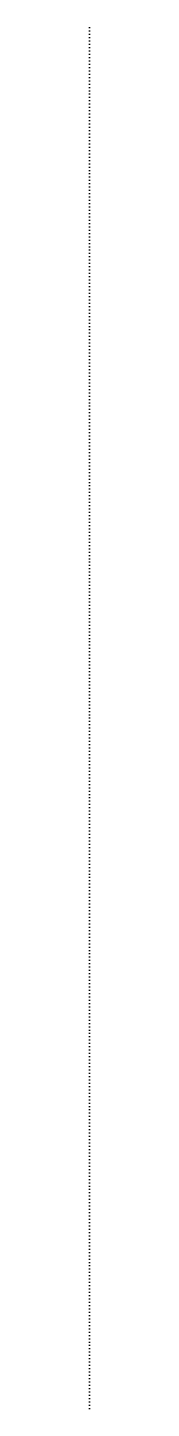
# Model space of a CAD drawing. Header units: centimetres. Extents: x -13000 to 4269, y -426 to 3330.
# Drawn here: x -12000 to -11999, y 832 to 1664 of the extents above; entities that cross this region are included whole.
import ezdxf

# ---------------------------------------------------------------- set-up
doc = ezdxf.new("R2010")
doc.units = ezdxf.units.CM
doc.layers.add('Hachura', color=251, linetype='Continuous')
doc.layers.add('Painéis', color=200, linetype='Continuous')

msp = doc.modelspace()

# ---------------------------------------------------------------- linework, layer by layer
at = {"layer": 'Hachura'}
for p, q in [((-12000, 1664), (-11999, 1664)), ((-12000, 1662), (-11999, 1662)), ((-12000, 1660), (-11999, 1660)), ((-12000, 1658), (-11999, 1658)), ((-12000, 1656), (-11999, 1656)), ((-12000, 1654), (-11999, 1654)), ((-12000, 1652), (-11999, 1652)), ((-12000, 1650), (-11999, 1650)), ((-12000, 1648), (-11999, 1648)), ((-12000, 1646), (-11999, 1646)), ((-12000, 1644), (-11999, 1644)), ((-12000, 1642), (-11999, 1642)), ((-12000, 1640), (-11999, 1640)), ((-12000, 1638), (-11999, 1638)), ((-12000, 1636), (-11999, 1636)), ((-12000, 1634), (-11999, 1634)), ((-12000, 1632), (-11999, 1632)), ((-12000, 1630), (-11999, 1630)), ((-12000, 1628), (-11999, 1628)), ((-12000, 1626), (-11999, 1626)), ((-12000, 1624), (-11999, 1624)), ((-12000, 1622), (-11999, 1622)), ((-12000, 1620), (-11999, 1620)), ((-12000, 1618), (-11999, 1618)), ((-12000, 1616), (-11999, 1616)), ((-12000, 1614), (-11999, 1614)), ((-12000, 1612), (-11999, 1612)), ((-12000, 1610), (-11999, 1610)), ((-12000, 1608), (-11999, 1608)), ((-12000, 1606), (-11999, 1606)), ((-12000, 1604), (-11999, 1604)), ((-12000, 1602), (-11999, 1602)), ((-12000, 1600), (-11999, 1600)), ((-12000, 1598), (-11999, 1598)), ((-12000, 1596), (-11999, 1596)), ((-12000, 1594), (-11999, 1594)), ((-12000, 1592), (-11999, 1592)), ((-12000, 1590), (-11999, 1590)), ((-12000, 1588), (-11999, 1588)), ((-12000, 1586), (-11999, 1586)), ((-12000, 1584), (-11999, 1584)), ((-12000, 1582), (-11999, 1582)), ((-12000, 1580), (-11999, 1580)), ((-12000, 1578), (-11999, 1578)), ((-12000, 1576), (-11999, 1576)), ((-12000, 1574), (-11999, 1574)), ((-12000, 1572), (-11999, 1572)), ((-12000, 1570), (-11999, 1570)), ((-12000, 1568), (-11999, 1568)), ((-12000, 1566), (-11999, 1566)), ((-12000, 1564), (-11999, 1564)), ((-12000, 1562), (-11999, 1562)), ((-12000, 1560), (-11999, 1560)), ((-12000, 1558), (-11999, 1558)), ((-12000, 1556), (-11999, 1556)), ((-12000, 1554), (-11999, 1554)), ((-12000, 1552), (-11999, 1552)), ((-12000, 1550), (-11999, 1550)), ((-12000, 1548), (-11999, 1548)), ((-12000, 1546), (-11999, 1546)), ((-12000, 1544), (-11999, 1544)), ((-12000, 1542), (-11999, 1542)), ((-12000, 1540), (-11999, 1540)), ((-12000, 1538), (-11999, 1538)), ((-12000, 1536), (-11999, 1536)), ((-12000, 1534), (-11999, 1534)), ((-12000, 1532), (-11999, 1532)), ((-12000, 1530), (-11999, 1530)), ((-12000, 1528), (-11999, 1528)), ((-12000, 1526), (-11999, 1526)), ((-12000, 1524), (-11999, 1524)), ((-12000, 1522), (-11999, 1522)), ((-12000, 1520), (-11999, 1520)), ((-12000, 1518), (-11999, 1518)), ((-12000, 1516), (-11999, 1516)), ((-12000, 1514), (-11999, 1514)), ((-12000, 1512), (-11999, 1512)), ((-12000, 1510), (-11999, 1510)), ((-12000, 1508), (-11999, 1508)), ((-12000, 1506), (-11999, 1506)), ((-12000, 1504), (-11999, 1504)), ((-12000, 1502), (-11999, 1502)), ((-12000, 1500), (-11999, 1500)), ((-12000, 1498), (-11999, 1498)), ((-12000, 1496), (-11999, 1496)), ((-12000, 1494), (-11999, 1494)), ((-12000, 1492), (-11999, 1492)), ((-12000, 1490), (-11999, 1490)), ((-12000, 1488), (-11999, 1488)), ((-12000, 1486), (-11999, 1486)), ((-12000, 1484), (-11999, 1484)), ((-12000, 1482), (-11999, 1482)), ((-12000, 1480), (-11999, 1480)), ((-12000, 1478), (-11999, 1478)), ((-12000, 1476), (-11999, 1476)), ((-12000, 1474), (-11999, 1474)), ((-12000, 1472), (-11999, 1472)), ((-12000, 1470), (-11999, 1470)), ((-12000, 1468), (-11999, 1468)), ((-12000, 1466), (-11999, 1466)), ((-12000, 1464), (-11999, 1464)), ((-12000, 1462), (-11999, 1462)), ((-12000, 1460), (-11999, 1460)), ((-12000, 1458), (-11999, 1458)), ((-12000, 1456), (-11999, 1456)), ((-12000, 1454), (-11999, 1454)), ((-12000, 1452), (-11999, 1452)), ((-12000, 1450), (-11999, 1450)), ((-12000, 1448), (-11999, 1448)), ((-12000, 1446), (-11999, 1446)), ((-12000, 1444), (-11999, 1444)), ((-12000, 1442), (-11999, 1442)), ((-12000, 1440), (-11999, 1440)), ((-12000, 1438), (-11999, 1438)), ((-12000, 1436), (-11999, 1436)), ((-12000, 1434), (-11999, 1434)), ((-12000, 1432), (-11999, 1432)), ((-12000, 1430), (-11999, 1430)), ((-12000, 1428), (-11999, 1428)), ((-12000, 1426), (-11999, 1426)), ((-12000, 1424), (-11999, 1424)), ((-12000, 1422), (-11999, 1422)), ((-12000, 1420), (-11999, 1420)), ((-12000, 1418), (-11999, 1418)), ((-12000, 1416), (-11999, 1416)), ((-12000, 1414), (-11999, 1414)), ((-12000, 1412), (-11999, 1412)), ((-12000, 1410), (-11999, 1410)), ((-12000, 1408), (-11999, 1408)), ((-12000, 1406), (-11999, 1406)), ((-12000, 1404), (-11999, 1404)), ((-12000, 1402), (-11999, 1402)), ((-12000, 1400), (-11999, 1400)), ((-12000, 1398), (-11999, 1398)), ((-12000, 1396), (-11999, 1396)), ((-12000, 1394), (-11999, 1394)), ((-12000, 1392), (-11999, 1392)), ((-12000, 1390), (-11999, 1390)), ((-12000, 1388), (-11999, 1388)), ((-12000, 1386), (-11999, 1386)), ((-12000, 1384), (-11999, 1384)), ((-12000, 1382), (-11999, 1382)), ((-12000, 1380), (-11999, 1380)), ((-12000, 1378), (-11999, 1378)), ((-12000, 1376), (-11999, 1376)), ((-12000, 1374), (-11999, 1374)), ((-12000, 1372), (-11999, 1372)), ((-12000, 1370), (-11999, 1370)), ((-12000, 1368), (-11999, 1368)), ((-12000, 1366), (-11999, 1366)), ((-12000, 1364), (-11999, 1364)), ((-12000, 1362), (-11999, 1362)), ((-12000, 1360), (-11999, 1360)), ((-12000, 1358), (-11999, 1358)), ((-12000, 1356), (-11999, 1356)), ((-12000, 1354), (-11999, 1354)), ((-12000, 1352), (-11999, 1352)), ((-12000, 1350), (-11999, 1350)), ((-12000, 1348), (-11999, 1348)), ((-12000, 1346), (-11999, 1346)), ((-12000, 1344), (-11999, 1344)), ((-12000, 1342), (-11999, 1342)), ((-12000, 1340), (-11999, 1340)), ((-12000, 1338), (-11999, 1338)), ((-12000, 1336), (-11999, 1336)), ((-12000, 1334), (-11999, 1334)), ((-12000, 1332), (-11999, 1332)), ((-12000, 1330), (-11999, 1330)), ((-12000, 1328), (-11999, 1328)), ((-12000, 1326), (-11999, 1326)), ((-12000, 1324), (-11999, 1324)), ((-12000, 1322), (-11999, 1322)), ((-12000, 1320), (-11999, 1320)), ((-12000, 1318), (-11999, 1318)), ((-12000, 1316), (-11999, 1316)), ((-12000, 1314), (-11999, 1314)), ((-12000, 1312), (-11999, 1312)), ((-12000, 1310), (-11999, 1310)), ((-12000, 1308), (-11999, 1308)), ((-12000, 1306), (-11999, 1306)), ((-12000, 1304), (-11999, 1304)), ((-12000, 1302), (-11999, 1302)), ((-12000, 1300), (-11999, 1300)), ((-12000, 1298), (-11999, 1298)), ((-12000, 1296), (-11999, 1296)), ((-12000, 1294), (-11999, 1294)), ((-12000, 1292), (-11999, 1292)), ((-12000, 1290), (-11999, 1290)), ((-12000, 1288), (-11999, 1288)), ((-12000, 1286), (-11999, 1286)), ((-12000, 1284), (-11999, 1284)), ((-12000, 1282), (-11999, 1282)), ((-12000, 1280), (-11999, 1280)), ((-12000, 1278), (-11999, 1278)), ((-12000, 1276), (-11999, 1276)), ((-12000, 1274), (-11999, 1274)), ((-12000, 1272), (-11999, 1272)), ((-12000, 1270), (-11999, 1270)), ((-12000, 1268), (-11999, 1268)), ((-12000, 1266), (-11999, 1266)), ((-12000, 1264), (-11999, 1264)), ((-12000, 1262), (-11999, 1262)), ((-12000, 1260), (-11999, 1260)), ((-12000, 1258), (-11999, 1258)), ((-12000, 1256), (-11999, 1256)), ((-12000, 1254), (-11999, 1254)), ((-12000, 1252), (-11999, 1252)), ((-12000, 1250), (-11999, 1250)), ((-12000, 1248), (-11999, 1248)), ((-12000, 1246), (-11999, 1246)), ((-12000, 1244), (-11999, 1244)), ((-12000, 1242), (-11999, 1242)), ((-12000, 1240), (-11999, 1240)), ((-12000, 1238), (-11999, 1238)), ((-12000, 1236), (-11999, 1236)), ((-12000, 1234), (-11999, 1234)), ((-12000, 1232), (-11999, 1232)), ((-12000, 1230), (-11999, 1230)), ((-12000, 1228), (-11999, 1228)), ((-12000, 1226), (-11999, 1226)), ((-12000, 1224), (-11999, 1224)), ((-12000, 1222), (-11999, 1222)), ((-12000, 1220), (-11999, 1220)), ((-12000, 1218), (-11999, 1218)), ((-12000, 1216), (-11999, 1216)), ((-12000, 1214), (-11999, 1214)), ((-12000, 1212), (-11999, 1212)), ((-12000, 1210), (-11999, 1210)), ((-12000, 1208), (-11999, 1208)), ((-12000, 1206), (-11999, 1206)), ((-12000, 1204), (-11999, 1204)), ((-12000, 1202), (-11999, 1202)), ((-12000, 1200), (-11999, 1200)), ((-12000, 1198), (-11999, 1198)), ((-12000, 1196), (-11999, 1196)), ((-12000, 1194), (-11999, 1194)), ((-12000, 1192), (-11999, 1192)), ((-12000, 1190), (-11999, 1190)), ((-12000, 1188), (-11999, 1188)), ((-12000, 1186), (-11999, 1186)), ((-12000, 1184), (-11999, 1184)), ((-12000, 1182), (-11999, 1182)), ((-12000, 1180), (-11999, 1180)), ((-12000, 1178), (-11999, 1178)), ((-12000, 1176), (-11999, 1176)), ((-12000, 1174), (-11999, 1174)), ((-12000, 1172), (-11999, 1172)), ((-12000, 1170), (-11999, 1170)), ((-12000, 1168), (-11999, 1168)), ((-12000, 1166), (-11999, 1166)), ((-12000, 1164), (-11999, 1164)), ((-12000, 1162), (-11999, 1162)), ((-12000, 1160), (-11999, 1160)), ((-12000, 1158), (-11999, 1158)), ((-12000, 1156), (-11999, 1156)), ((-12000, 1154), (-11999, 1154)), ((-12000, 1152), (-11999, 1152)), ((-12000, 1150), (-11999, 1150)), ((-12000, 1148), (-11999, 1148)), ((-12000, 1146), (-11999, 1146)), ((-12000, 1144), (-11999, 1144)), ((-12000, 1142), (-11999, 1142)), ((-12000, 1140), (-11999, 1140)), ((-12000, 1138), (-11999, 1138)), ((-12000, 1136), (-11999, 1136)), ((-12000, 1134), (-11999, 1134)), ((-12000, 1132), (-11999, 1132)), ((-12000, 1130), (-11999, 1130)), ((-12000, 1128), (-11999, 1128)), ((-12000, 1126), (-11999, 1126)), ((-12000, 1124), (-11999, 1124)), ((-12000, 1122), (-11999, 1122)), ((-12000, 1120), (-11999, 1120)), ((-12000, 1118), (-11999, 1118)), ((-12000, 1116), (-11999, 1116)), ((-12000, 1114), (-11999, 1114)), ((-12000, 1112), (-11999, 1112)), ((-12000, 1110), (-11999, 1110)), ((-12000, 1108), (-11999, 1108)), ((-12000, 1106), (-11999, 1106)), ((-12000, 1104), (-11999, 1104)), ((-12000, 1102), (-11999, 1102)), ((-12000, 1100), (-11999, 1100)), ((-12000, 1098), (-11999, 1098)), ((-12000, 1096), (-11999, 1096)), ((-12000, 1094), (-11999, 1094)), ((-12000, 1092), (-11999, 1092)), ((-12000, 1090), (-11999, 1090)), ((-12000, 1088), (-11999, 1088)), ((-12000, 1086), (-11999, 1086)), ((-12000, 1084), (-11999, 1084)), ((-12000, 1082), (-11999, 1082)), ((-12000, 1080), (-11999, 1080)), ((-12000, 1078), (-11999, 1078)), ((-12000, 1076), (-11999, 1076)), ((-12000, 1074), (-11999, 1074)), ((-12000, 1072), (-11999, 1072)), ((-12000, 1070), (-11999, 1070)), ((-12000, 1068), (-11999, 1068)), ((-12000, 1066), (-11999, 1066)), ((-12000, 1064), (-11999, 1064)), ((-12000, 1062), (-11999, 1062)), ((-12000, 1060), (-11999, 1060)), ((-12000, 1058), (-11999, 1058)), ((-12000, 1056), (-11999, 1056)), ((-12000, 1054), (-11999, 1054)), ((-12000, 1052), (-11999, 1052)), ((-12000, 1050), (-11999, 1050)), ((-12000, 1048), (-11999, 1048)), ((-12000, 1046), (-11999, 1046)), ((-12000, 1044), (-11999, 1044)), ((-12000, 1042), (-11999, 1042)), ((-12000, 1040), (-11999, 1040)), ((-12000, 1038), (-11999, 1038)), ((-12000, 1036), (-11999, 1036)), ((-12000, 1034), (-11999, 1034)), ((-12000, 1032), (-11999, 1032)), ((-12000, 1030), (-11999, 1030)), ((-12000, 1028), (-11999, 1028)), ((-12000, 1026), (-11999, 1026)), ((-12000, 1024), (-11999, 1024)), ((-12000, 1022), (-11999, 1022)), ((-12000, 1020), (-11999, 1020)), ((-12000, 1018), (-11999, 1018)), ((-12000, 1016), (-11999, 1016)), ((-12000, 1014), (-11999, 1014)), ((-12000, 1012), (-11999, 1012)), ((-12000, 1010), (-11999, 1010)), ((-12000, 1008), (-11999, 1008)), ((-12000, 1006), (-11999, 1006)), ((-12000, 1004), (-11999, 1004)), ((-12000, 1002), (-11999, 1002)), ((-12000, 1000), (-11999, 1000)), ((-12000, 998), (-11999, 998)), ((-12000, 996), (-11999, 996)), ((-12000, 994), (-11999, 994)), ((-12000, 992), (-11999, 992)), ((-12000, 990), (-11999, 990)), ((-12000, 988), (-11999, 988)), ((-12000, 986), (-11999, 986)), ((-12000, 984), (-11999, 984)), ((-12000, 982), (-11999, 982)), ((-12000, 980), (-11999, 980)), ((-12000, 978), (-11999, 978)), ((-12000, 976), (-11999, 976)), ((-12000, 974), (-11999, 974)), ((-12000, 972), (-11999, 972)), ((-12000, 970), (-11999, 970)), ((-12000, 968), (-11999, 968)), ((-12000, 966), (-11999, 966)), ((-12000, 964), (-11999, 964)), ((-12000, 962), (-11999, 962)), ((-12000, 960), (-11999, 960)), ((-12000, 958), (-11999, 958)), ((-12000, 956), (-11999, 956)), ((-12000, 954), (-11999, 954)), ((-12000, 952), (-11999, 952)), ((-12000, 950), (-11999, 950)), ((-12000, 948), (-11999, 948)), ((-12000, 946), (-11999, 946)), ((-12000, 944), (-11999, 944)), ((-12000, 942), (-11999, 942)), ((-12000, 940), (-11999, 940)), ((-12000, 938), (-11999, 938)), ((-12000, 936), (-11999, 936)), ((-12000, 934), (-11999, 934)), ((-12000, 932), (-11999, 932)), ((-12000, 930), (-11999, 930)), ((-12000, 928), (-11999, 928)), ((-12000, 926), (-11999, 926)), ((-12000, 924), (-11999, 924)), ((-12000, 922), (-11999, 922)), ((-12000, 920), (-11999, 920)), ((-12000, 918), (-11999, 918)), ((-12000, 916), (-11999, 916)), ((-12000, 914), (-11999, 914)), ((-12000, 912), (-11999, 912)), ((-12000, 910), (-11999, 910)), ((-12000, 908), (-11999, 908)), ((-12000, 906), (-11999, 906)), ((-12000, 904), (-11999, 904)), ((-12000, 902), (-11999, 902)), ((-12000, 900), (-11999, 900)), ((-12000, 898), (-11999, 898)), ((-12000, 896), (-11999, 896)), ((-12000, 894), (-11999, 894)), ((-12000, 892), (-11999, 892)), ((-12000, 890), (-11999, 890)), ((-12000, 888), (-11999, 888)), ((-12000, 886), (-11999, 886)), ((-12000, 884), (-11999, 884)), ((-12000, 882), (-11999, 882)), ((-12000, 880), (-11999, 880)), ((-12000, 878), (-11999, 878)), ((-12000, 876), (-11999, 876)), ((-12000, 874), (-11999, 874)), ((-12000, 872), (-11999, 872)), ((-12000, 870), (-11999, 870)), ((-12000, 868), (-11999, 868)), ((-12000, 866), (-11999, 866)), ((-12000, 864), (-11999, 864)), ((-12000, 862), (-11999, 862)), ((-12000, 860), (-11999, 860)), ((-12000, 858), (-11999, 858)), ((-12000, 856), (-11999, 856)), ((-12000, 854), (-11999, 854)), ((-12000, 852), (-11999, 852)), ((-12000, 850), (-11999, 850)), ((-12000, 848), (-11999, 848)), ((-12000, 846), (-11999, 846)), ((-12000, 844), (-11999, 844)), ((-12000, 842), (-11999, 842)), ((-12000, 840), (-11999, 840)), ((-12000, 838), (-11999, 838)), ((-12000, 836), (-11999, 836)), ((-12000, 834), (-11999, 834)), ((-12000, 832), (-11999, 832))]:
    msp.add_line(p, q, dxfattribs=at)
at = {"layer": 'Painéis'}
for p, q in [((-12000, 1664), (-11999, 1664)), ((-12000, 1662), (-11999, 1662)), ((-12000, 1660), (-11999, 1660)), ((-12000, 1658), (-11999, 1658)), ((-12000, 1656), (-11999, 1656)), ((-12000, 1654), (-11999, 1654)), ((-12000, 1652), (-11999, 1652)), ((-12000, 1650), (-11999, 1650)), ((-12000, 1648), (-11999, 1648)), ((-12000, 1646), (-11999, 1646)), ((-12000, 1644), (-11999, 1644)), ((-12000, 1642), (-11999, 1642)), ((-12000, 1640), (-11999, 1640)), ((-12000, 1638), (-11999, 1638)), ((-12000, 1636), (-11999, 1636)), ((-12000, 1634), (-11999, 1634)), ((-12000, 1632), (-11999, 1632)), ((-12000, 1630), (-11999, 1630)), ((-12000, 1628), (-11999, 1628)), ((-12000, 1626), (-11999, 1626)), ((-12000, 1624), (-11999, 1624)), ((-12000, 1622), (-11999, 1622)), ((-12000, 1620), (-11999, 1620)), ((-12000, 1618), (-11999, 1618)), ((-12000, 1616), (-11999, 1616)), ((-12000, 1614), (-11999, 1614)), ((-12000, 1612), (-11999, 1612)), ((-12000, 1610), (-11999, 1610)), ((-12000, 1608), (-11999, 1608)), ((-12000, 1606), (-11999, 1606)), ((-12000, 1604), (-11999, 1604)), ((-12000, 1602), (-11999, 1602)), ((-12000, 1600), (-11999, 1600)), ((-12000, 1598), (-11999, 1598)), ((-12000, 1596), (-11999, 1596)), ((-12000, 1594), (-11999, 1594)), ((-12000, 1592), (-11999, 1592)), ((-12000, 1590), (-11999, 1590)), ((-12000, 1588), (-11999, 1588)), ((-12000, 1586), (-11999, 1586)), ((-12000, 1584), (-11999, 1584)), ((-12000, 1582), (-11999, 1582)), ((-12000, 1580), (-11999, 1580)), ((-12000, 1578), (-11999, 1578)), ((-12000, 1576), (-11999, 1576)), ((-12000, 1574), (-11999, 1574)), ((-12000, 1572), (-11999, 1572)), ((-12000, 1570), (-11999, 1570)), ((-12000, 1568), (-11999, 1568)), ((-12000, 1566), (-11999, 1566)), ((-12000, 1564), (-11999, 1564)), ((-12000, 1562), (-11999, 1562)), ((-12000, 1560), (-11999, 1560)), ((-12000, 1558), (-11999, 1558)), ((-12000, 1556), (-11999, 1556)), ((-12000, 1554), (-11999, 1554)), ((-12000, 1552), (-11999, 1552)), ((-12000, 1550), (-11999, 1550)), ((-12000, 1548), (-11999, 1548)), ((-12000, 1546), (-11999, 1546)), ((-12000, 1544), (-11999, 1544)), ((-12000, 1542), (-11999, 1542)), ((-12000, 1540), (-11999, 1540)), ((-12000, 1538), (-11999, 1538)), ((-12000, 1536), (-11999, 1536)), ((-12000, 1534), (-11999, 1534)), ((-12000, 1532), (-11999, 1532)), ((-12000, 1530), (-11999, 1530)), ((-12000, 1528), (-11999, 1528)), ((-12000, 1526), (-11999, 1526)), ((-12000, 1524), (-11999, 1524)), ((-12000, 1522), (-11999, 1522)), ((-12000, 1520), (-11999, 1520)), ((-12000, 1518), (-11999, 1518)), ((-12000, 1516), (-11999, 1516)), ((-12000, 1514), (-11999, 1514)), ((-12000, 1512), (-11999, 1512)), ((-12000, 1510), (-11999, 1510)), ((-12000, 1508), (-11999, 1508)), ((-12000, 1506), (-11999, 1506)), ((-12000, 1504), (-11999, 1504)), ((-12000, 1502), (-11999, 1502)), ((-12000, 1500), (-11999, 1500)), ((-12000, 1498), (-11999, 1498)), ((-12000, 1496), (-11999, 1496)), ((-12000, 1494), (-11999, 1494)), ((-12000, 1492), (-11999, 1492)), ((-12000, 1490), (-11999, 1490)), ((-12000, 1488), (-11999, 1488)), ((-12000, 1486), (-11999, 1486)), ((-12000, 1484), (-11999, 1484)), ((-12000, 1482), (-11999, 1482)), ((-12000, 1480), (-11999, 1480)), ((-12000, 1478), (-11999, 1478)), ((-12000, 1476), (-11999, 1476)), ((-12000, 1474), (-11999, 1474)), ((-12000, 1472), (-11999, 1472)), ((-12000, 1470), (-11999, 1470)), ((-12000, 1468), (-11999, 1468)), ((-12000, 1466), (-11999, 1466)), ((-12000, 1464), (-11999, 1464)), ((-12000, 1462), (-11999, 1462)), ((-12000, 1460), (-11999, 1460)), ((-12000, 1458), (-11999, 1458)), ((-12000, 1456), (-11999, 1456)), ((-12000, 1454), (-11999, 1454)), ((-12000, 1452), (-11999, 1452)), ((-12000, 1450), (-11999, 1450)), ((-12000, 1448), (-11999, 1448)), ((-12000, 1446), (-11999, 1446)), ((-12000, 1444), (-11999, 1444)), ((-12000, 1442), (-11999, 1442)), ((-12000, 1440), (-11999, 1440)), ((-12000, 1438), (-11999, 1438)), ((-12000, 1436), (-11999, 1436)), ((-12000, 1434), (-11999, 1434)), ((-12000, 1432), (-11999, 1432)), ((-12000, 1430), (-11999, 1430)), ((-12000, 1428), (-11999, 1428)), ((-12000, 1426), (-11999, 1426)), ((-12000, 1424), (-11999, 1424)), ((-12000, 1422), (-11999, 1422)), ((-12000, 1420), (-11999, 1420)), ((-12000, 1418), (-11999, 1418)), ((-12000, 1416), (-11999, 1416)), ((-12000, 1414), (-11999, 1414)), ((-12000, 1412), (-11999, 1412)), ((-12000, 1410), (-11999, 1410)), ((-12000, 1408), (-11999, 1408)), ((-12000, 1406), (-11999, 1406)), ((-12000, 1404), (-11999, 1404)), ((-12000, 1402), (-11999, 1402)), ((-12000, 1400), (-11999, 1400)), ((-12000, 1398), (-11999, 1398)), ((-12000, 1396), (-11999, 1396)), ((-12000, 1394), (-11999, 1394)), ((-12000, 1392), (-11999, 1392)), ((-12000, 1390), (-11999, 1390)), ((-12000, 1388), (-11999, 1388)), ((-12000, 1386), (-11999, 1386)), ((-12000, 1384), (-11999, 1384)), ((-12000, 1382), (-11999, 1382)), ((-12000, 1380), (-11999, 1380)), ((-12000, 1378), (-11999, 1378)), ((-12000, 1376), (-11999, 1376)), ((-12000, 1374), (-11999, 1374)), ((-12000, 1372), (-11999, 1372)), ((-12000, 1370), (-11999, 1370)), ((-12000, 1368), (-11999, 1368)), ((-12000, 1366), (-11999, 1366)), ((-12000, 1364), (-11999, 1364)), ((-12000, 1362), (-11999, 1362)), ((-12000, 1360), (-11999, 1360)), ((-12000, 1358), (-11999, 1358)), ((-12000, 1356), (-11999, 1356)), ((-12000, 1354), (-11999, 1354)), ((-12000, 1352), (-11999, 1352)), ((-12000, 1350), (-11999, 1350)), ((-12000, 1348), (-11999, 1348)), ((-12000, 1346), (-11999, 1346)), ((-12000, 1344), (-11999, 1344)), ((-12000, 1342), (-11999, 1342)), ((-12000, 1340), (-11999, 1340)), ((-12000, 1338), (-11999, 1338)), ((-12000, 1336), (-11999, 1336)), ((-12000, 1334), (-11999, 1334)), ((-12000, 1332), (-11999, 1332)), ((-12000, 1330), (-11999, 1330)), ((-12000, 1328), (-11999, 1328)), ((-12000, 1326), (-11999, 1326)), ((-12000, 1324), (-11999, 1324)), ((-12000, 1322), (-11999, 1322)), ((-12000, 1320), (-11999, 1320)), ((-12000, 1318), (-11999, 1318)), ((-12000, 1316), (-11999, 1316)), ((-12000, 1314), (-11999, 1314)), ((-12000, 1312), (-11999, 1312)), ((-12000, 1310), (-11999, 1310)), ((-12000, 1308), (-11999, 1308)), ((-12000, 1306), (-11999, 1306)), ((-12000, 1304), (-11999, 1304)), ((-12000, 1302), (-11999, 1302)), ((-12000, 1300), (-11999, 1300)), ((-12000, 1298), (-11999, 1298)), ((-12000, 1296), (-11999, 1296)), ((-12000, 1294), (-11999, 1294)), ((-12000, 1292), (-11999, 1292)), ((-12000, 1290), (-11999, 1290)), ((-12000, 1288), (-11999, 1288)), ((-12000, 1286), (-11999, 1286)), ((-12000, 1284), (-11999, 1284)), ((-12000, 1282), (-11999, 1282)), ((-12000, 1280), (-11999, 1280)), ((-12000, 1278), (-11999, 1278)), ((-12000, 1276), (-11999, 1276)), ((-12000, 1274), (-11999, 1274)), ((-12000, 1272), (-11999, 1272)), ((-12000, 1270), (-11999, 1270)), ((-12000, 1268), (-11999, 1268)), ((-12000, 1266), (-11999, 1266)), ((-12000, 1264), (-11999, 1264)), ((-12000, 1262), (-11999, 1262)), ((-12000, 1260), (-11999, 1260)), ((-12000, 1258), (-11999, 1258)), ((-12000, 1256), (-11999, 1256)), ((-12000, 1254), (-11999, 1254)), ((-12000, 1252), (-11999, 1252)), ((-12000, 1250), (-11999, 1250)), ((-12000, 1248), (-11999, 1248)), ((-12000, 1246), (-11999, 1246)), ((-12000, 1244), (-11999, 1244)), ((-12000, 1242), (-11999, 1242)), ((-12000, 1240), (-11999, 1240)), ((-12000, 1238), (-11999, 1238)), ((-12000, 1236), (-11999, 1236)), ((-12000, 1234), (-11999, 1234)), ((-12000, 1232), (-11999, 1232)), ((-12000, 1230), (-11999, 1230)), ((-12000, 1228), (-11999, 1228)), ((-12000, 1226), (-11999, 1226)), ((-12000, 1224), (-11999, 1224)), ((-12000, 1222), (-11999, 1222)), ((-12000, 1220), (-11999, 1220)), ((-12000, 1218), (-11999, 1218)), ((-12000, 1216), (-11999, 1216)), ((-12000, 1214), (-11999, 1214)), ((-12000, 1212), (-11999, 1212)), ((-12000, 1210), (-11999, 1210)), ((-12000, 1208), (-11999, 1208)), ((-12000, 1206), (-11999, 1206)), ((-12000, 1204), (-11999, 1204)), ((-12000, 1202), (-11999, 1202)), ((-12000, 1200), (-11999, 1200)), ((-12000, 1198), (-11999, 1198)), ((-12000, 1196), (-11999, 1196)), ((-12000, 1194), (-11999, 1194)), ((-12000, 1192), (-11999, 1192)), ((-12000, 1190), (-11999, 1190)), ((-12000, 1188), (-11999, 1188)), ((-12000, 1186), (-11999, 1186)), ((-12000, 1184), (-11999, 1184)), ((-12000, 1182), (-11999, 1182)), ((-12000, 1180), (-11999, 1180)), ((-12000, 1178), (-11999, 1178)), ((-12000, 1176), (-11999, 1176)), ((-12000, 1174), (-11999, 1174)), ((-12000, 1172), (-11999, 1172)), ((-12000, 1170), (-11999, 1170)), ((-12000, 1168), (-11999, 1168)), ((-12000, 1166), (-11999, 1166)), ((-12000, 1164), (-11999, 1164)), ((-12000, 1162), (-11999, 1162)), ((-12000, 1160), (-11999, 1160)), ((-12000, 1158), (-11999, 1158)), ((-12000, 1156), (-11999, 1156)), ((-12000, 1154), (-11999, 1154)), ((-12000, 1152), (-11999, 1152)), ((-12000, 1150), (-11999, 1150)), ((-12000, 1148), (-11999, 1148)), ((-12000, 1146), (-11999, 1146)), ((-12000, 1144), (-11999, 1144)), ((-12000, 1142), (-11999, 1142)), ((-12000, 1140), (-11999, 1140)), ((-12000, 1138), (-11999, 1138)), ((-12000, 1136), (-11999, 1136)), ((-12000, 1134), (-11999, 1134)), ((-12000, 1132), (-11999, 1132)), ((-12000, 1130), (-11999, 1130)), ((-12000, 1128), (-11999, 1128)), ((-12000, 1126), (-11999, 1126)), ((-12000, 1124), (-11999, 1124)), ((-12000, 1122), (-11999, 1122)), ((-12000, 1120), (-11999, 1120)), ((-12000, 1118), (-11999, 1118)), ((-12000, 1116), (-11999, 1116)), ((-12000, 1114), (-11999, 1114)), ((-12000, 1112), (-11999, 1112)), ((-12000, 1110), (-11999, 1110)), ((-12000, 1108), (-11999, 1108)), ((-12000, 1106), (-11999, 1106)), ((-12000, 1104), (-11999, 1104)), ((-12000, 1102), (-11999, 1102)), ((-12000, 1100), (-11999, 1100)), ((-12000, 1098), (-11999, 1098)), ((-12000, 1096), (-11999, 1096)), ((-12000, 1094), (-11999, 1094)), ((-12000, 1092), (-11999, 1092)), ((-12000, 1090), (-11999, 1090)), ((-12000, 1088), (-11999, 1088)), ((-12000, 1086), (-11999, 1086)), ((-12000, 1084), (-11999, 1084)), ((-12000, 1082), (-11999, 1082)), ((-12000, 1080), (-11999, 1080)), ((-12000, 1078), (-11999, 1078)), ((-12000, 1076), (-11999, 1076)), ((-12000, 1074), (-11999, 1074)), ((-12000, 1072), (-11999, 1072)), ((-12000, 1070), (-11999, 1070)), ((-12000, 1068), (-11999, 1068)), ((-12000, 1066), (-11999, 1066)), ((-12000, 1064), (-11999, 1064)), ((-12000, 1062), (-11999, 1062)), ((-12000, 1060), (-11999, 1060)), ((-12000, 1058), (-11999, 1058)), ((-12000, 1056), (-11999, 1056)), ((-12000, 1054), (-11999, 1054)), ((-12000, 1052), (-11999, 1052)), ((-12000, 1050), (-11999, 1050)), ((-12000, 1048), (-11999, 1048)), ((-12000, 1046), (-11999, 1046)), ((-12000, 1044), (-11999, 1044)), ((-12000, 1042), (-11999, 1042)), ((-12000, 1040), (-11999, 1040)), ((-12000, 1038), (-11999, 1038)), ((-12000, 1036), (-11999, 1036)), ((-12000, 1034), (-11999, 1034)), ((-12000, 1032), (-11999, 1032)), ((-12000, 1030), (-11999, 1030)), ((-12000, 1028), (-11999, 1028)), ((-12000, 1026), (-11999, 1026)), ((-12000, 1024), (-11999, 1024)), ((-12000, 1022), (-11999, 1022)), ((-12000, 1020), (-11999, 1020)), ((-12000, 1018), (-11999, 1018)), ((-12000, 1016), (-11999, 1016)), ((-12000, 1014), (-11999, 1014)), ((-12000, 1012), (-11999, 1012)), ((-12000, 1010), (-11999, 1010)), ((-12000, 1008), (-11999, 1008)), ((-12000, 1006), (-11999, 1006)), ((-12000, 1004), (-11999, 1004)), ((-12000, 1002), (-11999, 1002)), ((-12000, 1000), (-11999, 1000)), ((-12000, 998), (-11999, 998)), ((-12000, 996), (-11999, 996)), ((-12000, 994), (-11999, 994)), ((-12000, 992), (-11999, 992)), ((-12000, 990), (-11999, 990)), ((-12000, 988), (-11999, 988)), ((-12000, 986), (-11999, 986)), ((-12000, 984), (-11999, 984)), ((-12000, 982), (-11999, 982)), ((-12000, 980), (-11999, 980)), ((-12000, 978), (-11999, 978)), ((-12000, 976), (-11999, 976)), ((-12000, 974), (-11999, 974)), ((-12000, 972), (-11999, 972)), ((-12000, 970), (-11999, 970)), ((-12000, 968), (-11999, 968)), ((-12000, 966), (-11999, 966)), ((-12000, 964), (-11999, 964)), ((-12000, 962), (-11999, 962)), ((-12000, 960), (-11999, 960)), ((-12000, 958), (-11999, 958)), ((-12000, 956), (-11999, 956)), ((-12000, 954), (-11999, 954)), ((-12000, 952), (-11999, 952)), ((-12000, 950), (-11999, 950)), ((-12000, 948), (-11999, 948)), ((-12000, 946), (-11999, 946)), ((-12000, 944), (-11999, 944)), ((-12000, 942), (-11999, 942)), ((-12000, 940), (-11999, 940)), ((-12000, 938), (-11999, 938)), ((-12000, 936), (-11999, 936)), ((-12000, 934), (-11999, 934)), ((-12000, 932), (-11999, 932)), ((-12000, 930), (-11999, 930)), ((-12000, 928), (-11999, 928)), ((-12000, 926), (-11999, 926)), ((-12000, 924), (-11999, 924)), ((-12000, 922), (-11999, 922)), ((-12000, 920), (-11999, 920)), ((-12000, 918), (-11999, 918)), ((-12000, 916), (-11999, 916)), ((-12000, 914), (-11999, 914)), ((-12000, 912), (-11999, 912)), ((-12000, 910), (-11999, 910)), ((-12000, 908), (-11999, 908)), ((-12000, 906), (-11999, 906)), ((-12000, 904), (-11999, 904)), ((-12000, 902), (-11999, 902)), ((-12000, 900), (-11999, 900)), ((-12000, 898), (-11999, 898)), ((-12000, 896), (-11999, 896)), ((-12000, 894), (-11999, 894)), ((-12000, 892), (-11999, 892)), ((-12000, 890), (-11999, 890)), ((-12000, 888), (-11999, 888)), ((-12000, 886), (-11999, 886)), ((-12000, 884), (-11999, 884)), ((-12000, 882), (-11999, 882)), ((-12000, 880), (-11999, 880)), ((-12000, 878), (-11999, 878)), ((-12000, 876), (-11999, 876)), ((-12000, 874), (-11999, 874)), ((-12000, 872), (-11999, 872)), ((-12000, 870), (-11999, 870)), ((-12000, 868), (-11999, 868)), ((-12000, 866), (-11999, 866)), ((-12000, 864), (-11999, 864)), ((-12000, 862), (-11999, 862)), ((-12000, 860), (-11999, 860)), ((-12000, 858), (-11999, 858)), ((-12000, 856), (-11999, 856)), ((-12000, 854), (-11999, 854)), ((-12000, 852), (-11999, 852)), ((-12000, 850), (-11999, 850)), ((-12000, 848), (-11999, 848)), ((-12000, 846), (-11999, 846)), ((-12000, 844), (-11999, 844)), ((-12000, 842), (-11999, 842)), ((-12000, 840), (-11999, 840)), ((-12000, 838), (-11999, 838)), ((-12000, 836), (-11999, 836)), ((-12000, 834), (-11999, 834)), ((-12000, 832), (-11999, 832))]:
    msp.add_line(p, q, dxfattribs=at)

doc.saveas('drawing.dxf')
